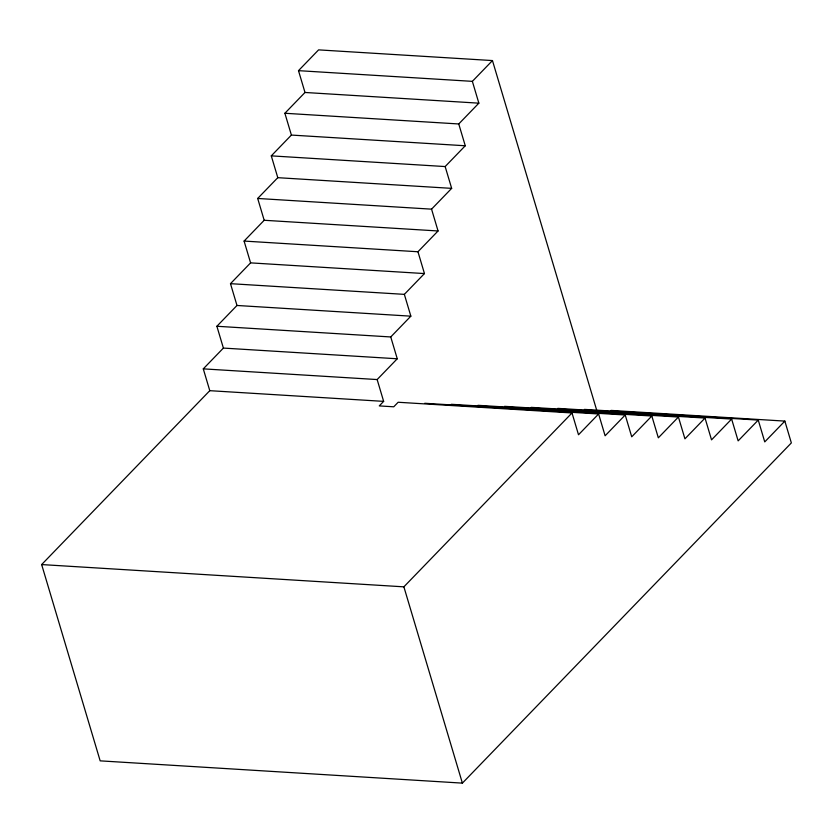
<?xml version="1.0" encoding="UTF-8"?>
<svg xmlns="http://www.w3.org/2000/svg" width="833" height="833" viewBox="0 0 833 833"><rect width="100%" height="100%" fill="white"/><g stroke="black" fill="none" stroke-linecap="round" stroke-linejoin="round"><path stroke-width="1.25" d="M610.985 410.409L784.853 421.102L791.35 442.917L462.388 783.124L100.168 760.852L41.65 564.566L209.781 390.677L203.283 368.863L223.39 348.079L216.882 326.265L236.988 305.472L230.481 283.668L250.587 262.874L244.09 241.07L264.186 220.276L257.689 198.462L277.795 177.679L271.287 155.865L291.394 135.071L284.886 113.267L304.993 92.473L298.495 70.659L318.591 49.876L492.459 60.57L596.688 410.18M298.495 70.659L472.363 81.353L492.459 60.57M284.886 113.267L458.754 123.961L478.86 103.167L472.363 81.353M271.287 155.865L445.155 166.558L465.262 145.765L458.754 123.961M257.689 198.462L431.556 209.156L451.663 188.362L445.155 166.558M244.09 241.07L417.958 251.753L438.054 230.97L431.556 209.156M230.481 283.668L404.349 294.361L424.455 273.568L417.958 251.753M216.882 326.265L390.75 336.959L410.856 316.165L404.349 294.361M203.283 368.863L377.151 379.556L397.258 358.773L390.75 336.959M377.151 379.556L383.649 401.371L379.265 405.91L393.759 406.796L398.143 402.256L572.011 412.949L578.508 434.764L598.615 413.97L605.112 435.784L625.219 414.99L631.726 436.804L651.822 416.011L658.33 437.814L678.426 417.031L684.934 438.835L705.03 418.051L711.538 439.855L731.634 419.061L738.142 440.876L758.249 420.082L764.746 441.896L784.853 421.102M41.65 564.566L403.88 586.838L572.011 412.949M304.993 92.473L478.86 103.167M291.394 135.071L465.262 145.765M277.795 177.679L451.663 188.362M264.186 220.276L438.054 230.97M250.587 262.874L424.455 273.568M236.988 305.472L410.856 316.165M223.39 348.079L397.258 358.773M584.37 409.388L758.249 420.082M557.766 408.368L731.634 419.061M531.162 407.358L705.03 418.051M504.559 406.337L678.426 417.031M477.955 405.317L651.822 416.011M451.351 404.297L625.219 414.99M424.747 403.276L598.615 413.97M209.781 390.677L383.649 401.371M403.88 586.838L462.388 783.124"/></g></svg>
